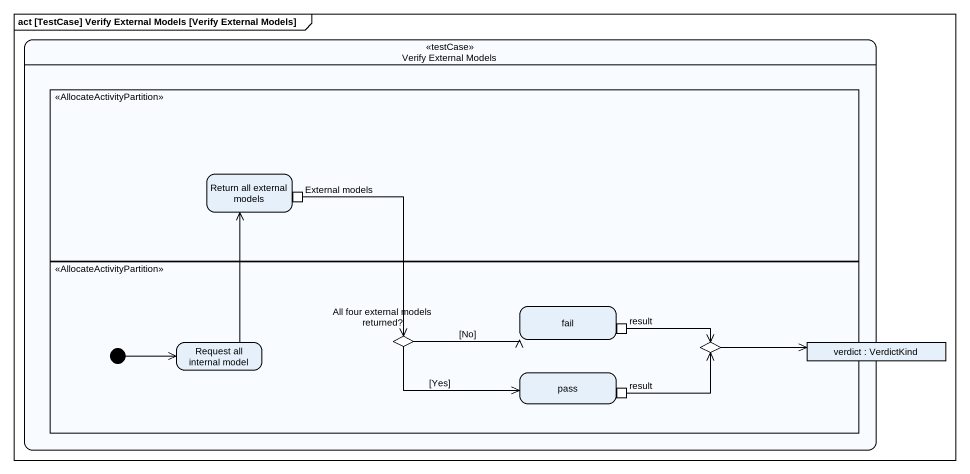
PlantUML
@startuml
mainframe act [TestCase] Verify External Models [Verify External Models]
hide empty description
state "Verify External Models" as Verify_External_Models <<testCase>> {
  state " " as lane1 <<AllocateActivityPartition>> {
    state "Return all external models" as Return_all_external_models {
      state "External models" as External_models <<outputPin>>
    }
  }
  state " " as lane2 <<AllocateActivityPartition>> {
    state fail {
      state result <<outputPin>>
    }
    state "Request all internal model" as Request_all_internal_model
    state "All four external models returned?" as All_four_external_models <<choice>>
    state choice1 <<choice>>
    state pass {
      state "result" as result_2 <<outputPin>>
    }
    [*] -right-> Request_all_internal_model
  }
  state "verdict : VerdictKind" as verdict <<object>>
}
External_models --> All_four_external_models
result -right-> choice1
Request_all_internal_model -up-> Return_all_external_models
All_four_external_models -right-> fail : [No]
All_four_external_models -right-> pass : [Yes]
choice1 -right-> verdict
result_2 -right-> choice1
@enduml
